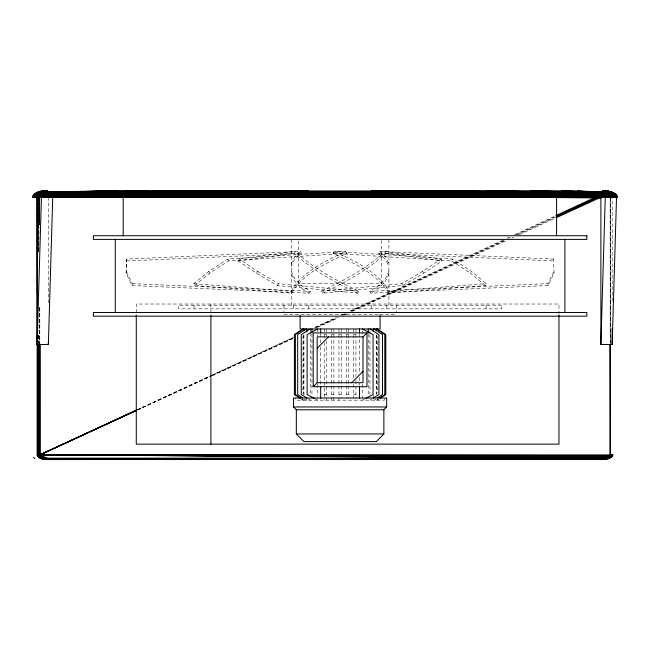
<?xml version="1.0" encoding="UTF-8"?>
<svg xmlns="http://www.w3.org/2000/svg" width="650" height="650" viewBox="0 0 650 650"><rect width="100%" height="100%" fill="white"/><g stroke="black" fill="none" stroke-linecap="round" stroke-linejoin="round"><path stroke-width="0.49" stroke-dasharray="3.25 2.44" d="M48.368 302.835L48.401 198.25M612.17 301.031L612.178 197.99M291.273 271.107L294.604 278.46L301.031 285.309L310.408 291.298L309.254 293.158L132.048 285.561L126.108 273.252L126.734 259.041L300.527 251.444L301.47 253.297L294.604 259.415L291.273 266.281M126.108 273.252L126.734 259.041M132.048 285.561L132.186 283.66L126.246 271.351M388.586 293.158C376.699 273.244 353.819 263.152 333.661 253.516L333.052 253.297L334.661 251.444L452.481 259.041L471.388 271.351L486.371 283.66L485.501 285.561L388.586 293.158L388.903 291.606M357.744 293.158C335.303 282.514 312.869 270.587 294.604 253.516L295.1 251.444C313.609 268.572 336.277 280.499 358.93 291.184L357.744 293.158L277.461 285.561L256.539 273.252L238.111 260.942L239.119 259.041L295.1 251.444M378.706 253.297L553.589 260.942L553.442 259.041L379.649 251.444L378.706 253.297L385.58 259.415L388.903 266.281M388.903 271.107L385.58 278.46L379.153 285.309L369.769 291.298L370.931 293.158L548.129 285.561L554.068 273.252L553.442 259.041M388.903 273.642L385.58 280.995L379.153 287.844L370.931 293.158M333.052 253.297L451.604 260.942L452.481 259.041M485.501 285.561L470.519 273.252L471.388 271.351M291.273 263.746L294.604 256.88L300.527 251.444M548.129 285.561L547.991 283.66L553.93 271.351L554.068 273.252M256.539 273.252L257.546 271.351L239.119 259.041M277.461 285.561L278.476 283.66L359.223 291.298M291.273 291.184C302.803 271.204 325.52 261.056 345.516 251.444L347.124 253.297L346.515 253.516C326.357 263.152 303.477 273.244 291.59 293.158L194.675 285.561L193.806 283.66L208.788 271.351L227.703 259.041L345.516 251.444M385.076 251.444L385.58 253.516C367.307 270.587 344.882 282.514 322.433 293.158L321.246 291.184C343.907 280.499 366.567 268.572 385.076 251.444L441.058 259.041L442.073 260.942L423.637 273.252L402.716 285.561L322.433 293.158M194.675 285.561L209.658 273.252L228.572 260.942L347.124 253.297M374.238 400.164L375.887 399.027M376.521 400.164L378.17 399.027M320.962 291.298L401.708 283.66L422.63 271.351L441.058 259.041M377.227 400.164L378.779 399.132M369.964 400.164L371.589 399.132M362.456 400.164L365.105 398.751M137.337 409.687L293.743 337.171M314.901 327.364L336.066 317.549M340.665 315.421L344.346 313.714M349.863 311.155L502.588 240.346M507.195 238.209L509.031 237.356M514.548 234.796L555.035 216.028M137.426 409.776L211.088 375.716M212.014 375.286L293.044 337.821M315.144 327.6L336.326 317.809M341.851 315.258L345.532 313.552M351.057 311.001L503.921 240.321M508.527 238.193L510.364 237.339M515.889 234.788L554.572 216.905M137.499 409.882L211.226 375.903M212.152 375.481L293.248 338.098M316.29 327.478L337.488 317.712M343.021 315.161L346.702 313.463M351.309 311.342L505.221 240.403M517.197 234.886L554.986 217.466M137.564 410.012L211.331 376.123M212.257 375.7L293.41 338.431M317.387 327.413L338.593 317.671M344.126 315.136L347.815 313.438M352.43 311.317L506.431 240.589M511.964 238.046L513.809 237.201M519.342 234.658L555.303 218.14M238.111 260.942L294.442 253.297M388.903 291.298L486.371 283.66M126.588 260.942L301.47 253.297M369.769 291.298L547.991 283.66M283.961 314.519L378.909 314.519M379.779 314.519L396.216 314.519M324.236 334.612L326.503 334.612M331.598 334.612L333.864 334.612M338.959 334.612L341.217 334.612M346.312 334.612L348.579 334.612M353.673 334.612L355.94 334.612M324.236 394.501L326.503 394.501M331.598 394.501L333.864 394.501M338.959 394.501L341.217 394.501M346.312 394.501L348.579 394.501M353.673 394.501L355.94 394.501M132.186 283.66L310.408 291.298M193.806 283.66L291.273 291.298M385.743 253.297L442.073 260.942M334.661 251.444C354.656 261.056 377.382 271.204 388.903 291.184M315.071 398.751L317.728 400.164L317.728 397.199M257.546 271.351L278.476 283.66M308.588 399.132L310.213 400.164M309.254 293.158L301.031 287.844L294.604 280.995L291.273 273.642M451.604 260.942L470.519 273.252M301.397 399.132L302.957 400.164M302.006 399.027L303.664 400.164M304.289 399.027L305.939 400.164M379.649 251.444L385.58 256.88L388.903 263.746M422.63 271.351L423.637 273.252M401.708 283.66L402.716 285.561M227.703 259.041L228.572 260.942M208.788 271.351L209.658 273.252M291.273 291.606L291.59 293.158M610.277 343.314L610.188 198.25L610.188 343.314M39.666 224.624L39.65 198.25L39.65 224.624M39.723 307.808L39.739 343.314M39.301 307.808L39.341 343.314M38.894 252.013L38.821 198.25L38.821 252.013M39 335.205L39.008 343.314M38.553 252.013L38.48 198.25L38.48 252.013M38.667 335.205L38.675 343.314M610.512 198.25L610.35 343.314M558.976 314.178L558.976 304.021L136.273 304.021L136.273 314.178M486.127 305.207L486.127 308.864M396.216 305.207L396.216 312.634M388.903 239.395L388.903 305.207M386.856 305.207L386.856 308.864M384.41 398.726L384.41 400.164L295.774 400.164L295.774 398.011M381.591 240.386L381.591 283.27L298.586 283.27L298.586 240.386M377.227 335.879L377.227 393.242M376.521 334.888L376.521 394.225M376.22 334.888L376.22 394.225M373.303 395.216L373.303 398.182M371.345 305.207L371.345 308.864M369.964 330.931L369.964 333.897M369.964 334.888L369.964 394.225M368.225 333.897L368.225 395.216M362.456 330.931L362.456 335.879M362.456 384.337L362.456 398.182M359.499 333.897L359.499 372.474M359.499 377.414L359.499 385.328M355.94 328.957L355.94 376.537M355.94 380.38L355.94 398.279M353.673 328.957L353.673 378.536M353.673 384.337L353.673 398.279M348.579 328.957L348.579 398.279M346.312 328.957L346.312 398.279M341.217 328.957L341.217 398.279M338.959 328.957L338.959 400.164M333.864 328.957L333.864 400.164M331.598 328.957L331.598 400.164M326.503 328.957L326.503 335.879M326.503 340.819L326.503 400.164M324.236 328.957L324.236 338.845M324.236 342.599L324.236 400.164M320.678 333.897L320.678 342.802M320.678 346.759L320.678 385.328M317.728 328.957L317.728 335.879M317.728 384.337L317.728 396.207M311.951 333.897L311.951 395.216M310.213 328.957L310.213 331.923M310.213 332.914L310.213 394.225M308.839 305.207L308.839 308.864M306.873 397.199L306.873 400.164M303.956 334.888L303.956 395.216M303.664 334.888L303.664 394.225M302.957 335.879L302.957 393.242M293.321 305.207L293.321 308.864M291.273 239.395L291.273 305.207M283.961 305.207L283.961 312.634M210.901 304.021L210.901 314.178M194.049 305.207L194.049 308.864M39.812 198.25L39.812 224.624M39.812 307.808L39.812 343.314M39.65 307.808L39.488 343.314M39.154 307.808L39.154 343.314M38.821 335.205L38.821 343.314M38.48 335.205L38.48 343.314M501.637 305.207L178.539 305.207L178.539 308.864L501.637 308.864L501.637 305.207M39.504 224.624L39.488 198.25L39.488 224.624M39.187 224.624L39.154 198.25L39.154 224.624"/><path stroke-width="0.97" d="M52.739 197.121L48.36 344.467L37.083 344.467L37.318 196.332M48.36 344.467L48.36 342.436M616.614 194.602L612.162 344.467L600.884 344.467L600.901 197.99L602.379 196.861M612.162 344.467L612.162 328.307M151.499 192.4L47.06 192.424C43.428 192.595 37.919 192.952 36.774 197.161L35.929 197.234C37.139 192.66 43.192 192.278 47.125 192.043L102.042 190.938L577.72 190.938L602.875 192.043C606.808 192.278 612.861 192.66 614.071 197.234L36.684 197.202C35.839 192.993 45.784 194.415 41.844 191.327L41.738 190.929C38.204 191.75 33.158 193.018 32.5 197.234L37.123 197.234L37.375 293.605M37.083 344.467L41.462 197.121M600.884 344.467L605.272 196.625M613.762 197.234L613.852 196.219L616.403 195.983L616.476 194.74L615.111 193.529L610.878 191.563L602.875 190.458C602.802 194.943 611.609 191.327 613.121 196.292L613.251 197.202C612.008 192.969 606.645 192.611 602.956 192.392L47.052 192.392L41.316 193.204L38.431 194.553L44.679 196.487L47.125 195.877L602.875 195.642C603.874 195.097 607.327 197.112 605.743 196.966L44.2 197.234L36.879 196.308L36.676 197.202L37.692 195.439L39.91 193.895L47.06 192.506L602.948 192.506C606.531 192.498 611.008 193.001 613.121 196.292L605.743 196.966L602.875 195.877L47.125 195.877C44.306 198.477 41.47 195.146 37.464 195.398L36.701 197.202L37.464 195.398L39.739 193.822L47.06 192.506L534.17 192.969L534.17 193.887L551.371 194.334L602.786 194.626C602.363 189.402 611.358 193.684 613.178 196.211C613.982 199.062 611.016 192.034 608.668 193.204L604.492 196.105L44.2 197.234L47.125 195.642L602.875 195.39L605.686 195.934L606.848 197.234L605.589 196.714L44.2 197.234L604.947 196.276L613.218 192.441L615.615 194.789L616.679 197.234L612.958 196.243L612.406 195.366L616.476 194.74L617.5 197.234L613.234 197.299M613.113 196.292L612.487 195.366L607.539 196.341L607.295 196.828L607.929 197.234L609.139 197.259L607.303 195.187L602.802 194.334L47.182 194.334L42.697 195.187L41.34 196.138L42.071 197.234L43.55 195.577L47.125 194.894L602.875 194.894L606.45 195.577L607.384 197.234L606.068 195.756L602.875 195.146L47.125 195.39L44.314 195.934L43.225 196.877L43.68 197.234L45.053 196.276L39.203 193.562L36.506 196.162C37.001 199.639 36.457 193.261 38.472 194.545L36.831 196.194L33.321 197.234L32.744 195.999L36.148 196.219L36.238 197.234L36.766 197.316L36.246 197.121L36.79 195.252L43.322 192.977L47.084 192.782L116.594 192.343L533.406 192.189L602.712 192.433L609.099 192.92L610.878 191.563L602.875 190.84L605.199 192.311L610.797 193.562L610.545 191.921L608.156 191.327L606.913 192.822L602.55 192.4L605.061 192.148L605.572 190.962L602.875 190.84M33.321 197.234L34.385 194.789L37.367 192.709L44.842 192.311L44.46 190.572L47.125 190.458C48.197 196.235 45.419 194.025 42.616 197.234L42.169 196.779L42.957 196.438L47.125 195.642L603.655 195.431L604.492 196.105M610.106 197.251L609.05 194.366L606.523 193.115L602.948 192.506L533.163 192.4L602.948 192.506C606.531 192.562 611.926 193.131 613.08 197.21C612.194 193.871 608.311 194.309 608.156 191.327L608.262 190.929L605.572 190.962L607.157 192.441L561.511 190.938L573.617 191.425M36.879 196.308L37.594 195.366L36.758 197.202C37.863 192.969 43.363 192.579 47.06 192.506L602.891 193.188L608.709 194.529L611.617 197.226L610.862 194.764L606.816 192.79L603.996 195.983L602.875 195.877C602.396 192.676 607.953 195.674 609.139 197.259L609.952 196.584L608.709 194.529L606.369 193.294L602.924 192.782L45.183 192.717L41.324 193.213L38.431 194.553M39.739 193.822L45.134 192.603L40.901 192.92L37.131 195.252M394.371 192.4L602.948 192.424L606.751 192.863L609.668 194.082L610.943 195.683L611.122 197.234L608.343 194.699L602.859 193.651L499.663 194.334L47.093 192.969C43.469 192.701 38.886 193.594 37.18 197.21L37.375 196.349C39.349 194.285 47.044 191.912 47.125 195.877M35.636 196.487L37.123 197.234L37.123 454.902L612.877 454.902L609.472 457.966L602.875 459.233L47.125 459.233L43.818 458.608L41.015 457.738L38.651 455.691L38.821 344.329M37.123 454.902C38.204 458.997 43.607 459.331 47.125 459.542L602.875 459.542L608.514 457.519L610.188 454.902L610.188 344.329M39.739 344.329L39.812 454.902L605.67 458.039L606.702 459.184L611.187 457.486L612.105 456.682L612.202 454.902L608.985 457.738L602.875 458.916L43.298 459.184L44.33 458.039L40.917 456.828L39.812 454.902L604.297 458.234L604.825 459.452C607.336 459.363 610.334 457.649 610.512 454.902L610.439 344.329L610.512 454.902C609.326 457.771 605.597 458.169 602.875 458.299L602.875 459.542C605.767 459.517 609.789 458.185 610.35 454.902L610.35 344.329M39.812 344.329L39.812 454.902L609.627 456.202L612.105 456.682L612.877 454.902M602.786 194.626L44.728 194.553L42.697 195.187L41.486 197.234L40.861 197.267L41.34 196.138L47.125 194.626L605.256 194.553L608.652 196.129L608.871 195.374L607.449 194.058L602.924 192.782M36.92 197.202L37.928 195.487L40.089 193.976L47.093 192.969L602.908 192.969C606.133 193.172 611.057 193.481 612.072 197.218L612.056 195.471L610.09 193.887M36.701 197.202L37.594 195.366M602.55 192.4L610.569 193.668L611.894 194.415L613.226 197.178L613.754 197.137L613.503 196.178L612.178 194.35L612.633 192.709L610.545 191.921L613.218 192.441M612.958 196.243L613.324 197.202L613.21 195.252L615.111 193.529L615.615 194.789L613.852 196.219M603.46 195.902L604.882 192.481L602.956 192.4L605.117 192.465M43.144 195.39L42.924 195.934L46.004 195.983L47.125 195.39L603.753 195.187L604.947 196.276M604.866 192.522L611.138 194.675L612.82 197.21L611.496 194.561M608.652 196.129L607.929 197.234L607.076 195.934L605.321 196.487L44.2 197.234M45.175 459.452L45.703 458.234L604.337 458.307L608.278 457.413L610.846 454.902L610.537 456.381L608.433 458.762L606.946 457.722L39.812 454.902C39.39 457.308 45.378 457.267 41.567 458.762L47.125 459.542L602.875 459.233L608.749 457.632L611.52 454.902L611.187 457.486L608.944 456.796L39.812 454.902L40.373 456.202L37.895 456.682L43.558 458.9L47.125 458.916L602.875 458.916L608.514 457.519L611.179 454.902L609.952 458.185L608.043 457.308L39.812 454.902L41.056 456.796L38.813 457.486L47.125 458.916L602.875 458.754C607.133 459.964 608.944 454.577 612.682 455.812M616.679 197.234L617.256 195.999L616.403 195.983M609.082 456.828L607.116 457.852L602.875 458.445L43.948 458.461L39.374 457.308L37.318 455.812L37.797 454.902L37.797 343.314M39.431 193.668L41.039 193.058C57.151 191.547 43.006 191.912 39.431 193.668L38.123 194.407M37.375 196.349L39.138 194.764L42.014 193.692L47.109 193.18L602.891 193.188L607.165 194.252L609.546 195.951L609.001 196.666M606.255 196.926L606.45 195.577L607.555 195.788L611.561 194.545L608.53 193.302M36.953 196.316L40.333 194.09L47.093 192.969M47.052 192.392L43.095 192.814L47.409 192.4M46.004 195.983L44.257 196.966L45.508 196.105L43.997 195.065L43.55 195.577L46.54 195.902L43.152 197.234L42.705 196.828L45.053 196.276M36.782 192.441L35.653 193.684L34.889 193.529L34.385 194.789L33.524 194.74L33.597 195.983L36.79 195.252L34.385 194.789L37.822 194.35L35.653 193.684L39.203 193.562L36.782 192.441L47.125 190.84L44.939 192.148L41.844 191.327L39.122 191.563L40.901 192.92M383.866 409.784L386.669 406.957L386.669 398.011L293.507 398.011L293.507 406.957L296.319 409.784L296.319 433.956L303.891 441.594L376.285 441.594L383.866 433.956L383.866 409.784L296.319 409.784M317.168 348.197L328.486 336.879M313.202 386.693L317.168 382.728L363.017 382.728L363.017 336.879L366.974 332.922L313.202 332.922L313.202 386.693L366.974 386.693L366.974 332.922M351.691 382.728L363.017 371.41M40.861 197.267L42.461 196.341L45.809 195.764L43.16 192.798M608.164 457.356L608.944 456.796M44.964 194.829L44.314 195.293L603.972 194.675L605.735 196.349M37.367 192.709L39.455 191.921L42.843 192.441L118.251 190.938L97.216 191.433M305.939 328.957L297.684 334.612L297.684 394.501L302.64 397.898M377.536 397.898L382.493 394.501L382.493 334.612L374.238 328.957M303.664 328.957L295.392 334.612L295.392 394.501L300.357 397.898M379.819 397.898L384.784 394.501L384.784 334.612L376.521 328.957M302.957 328.957L294.393 334.612L294.393 394.501L299.837 398.101M380.339 398.101L385.791 394.501L385.791 334.612L377.227 328.957M310.213 328.957L301.251 334.612L301.251 394.501L306.954 398.101M373.222 398.101L378.926 394.501L378.926 334.612L369.964 328.957M42.185 193.018L42.867 192.595M317.728 328.957L307.117 334.612L307.117 394.501L314.186 398.279M365.991 398.279L373.059 394.501L373.059 334.612L362.456 328.957M40.999 196.674L39.902 197.251C40.657 194.171 44.647 194.277 47.133 193.651L602.859 193.651L607.986 194.862L608.067 195.618M608.043 457.308L602.875 458.445M136.419 410.118L39.812 454.902L41.958 457.308L40.048 458.185L47.125 458.754L602.875 458.599L607.116 457.852M555.953 215.597L596.432 196.828M136.5 410.199L39.812 454.902L43.054 457.722M556.408 216.052L598.772 196.463M136.581 410.304L39.812 454.902L44.33 458.039L39.463 456.381L37.797 454.902L37.505 343.314M555.904 217.043L600.145 196.657M136.638 410.434L39.812 454.902L45.703 458.234L40.227 457.048L37.984 455.747L37.797 454.902M556.221 217.717L602.331 196.536M45.208 195.91L43.745 196.926L44.411 196.714M99.45 192.4L116.594 192.189L44.939 192.148M41.34 196.138L39.39 197.243C40.211 193.968 44.452 194.049 47.125 193.416L602.875 193.416L605.816 193.919L607.303 195.187M41.454 193.302C29.404 199.192 43.607 191.449 45.329 193.058M607.555 195.788L607.076 195.934L608.075 196.235M611.561 194.545L614.347 193.684L612.633 192.709M47.182 194.334L45.191 195.073L603.858 194.943L605.321 196.487L607.539 196.341L608.514 197.267M605.8 458.177L602.875 458.754M41.925 195.626L38.878 197.234C39.764 193.765 44.265 193.822 47.109 193.18L447.712 194.334L465.051 193.887L465.051 192.392M606.296 191.352L608.262 190.929M605.589 196.714L606.182 196.211L605.686 195.293L606.856 195.39M602.875 458.599L604.37 458.38M43.704 191.352L41.738 190.929L47.125 190.84M42.697 195.187L39.975 195.877L38.383 197.226C39.341 193.627 44.038 193.383 47.125 193.416L395.558 194.334M39.951 455.561L37.318 455.812M43.103 192.782L44.988 192.562M45.183 192.717L602.932 192.627L606.653 192.977L609.668 194.082L611.747 195.536L611.886 196.406M45.711 193.952L602.842 193.887L605.256 194.553M604.337 458.307L47.125 458.445L42.51 458.104L38.521 456.56L37.984 455.747M45.029 192.506L46.914 192.189M64.098 192.083L78.081 191.661M86.068 191.425L102.042 190.938M69.16 192.083L78.179 191.872M43.997 195.065L40.69 195.244L37.928 197.218C38.87 193.221 43.956 193.773 47.133 193.651L186.144 194.334L186.144 192.392M119.137 191.433L149.565 190.938L47.125 192.043L203.539 192.4L168.781 192.433L186.062 192.189M151.344 191.417L193.846 190.938L47.125 192.043L602.875 192.043L530.197 190.938L551.395 191.425M189.215 191.425L248.081 190.938L159.778 191.425M533.163 192.4L534.17 192.392L534.17 192.969M193.05 191.669L308.571 190.938L47.125 192.043L237.884 190.938M325 192.189L255.588 192.4M604.809 195.073L606.003 195.065M47.125 192.043L154.708 191.449M51.984 197.161L124.02 196.731M47.125 459.542L47.125 458.299C44.249 458.218 39.658 458.429 38.821 454.902L38.675 344.329M116.488 192.392L116.488 194.334L47.198 194.626L602.842 193.887L604.094 194.391M604.557 193.261L116.488 192.506M325.812 192.506L602.932 192.627L609.05 194.366L612.072 197.218M186.144 194.334L47.198 194.626L255.962 194.334M47.125 192.189L602.875 192.189M363.017 336.879L317.168 336.879L317.168 382.728M38.383 390.455L38.878 390.455M293.507 406.957L386.669 406.957M296.319 433.956L383.866 433.956M463.767 192.4L534.17 192.627M610.049 455.561L39.812 454.902L47.125 458.299M534.17 192.782L602.908 192.969M534.17 193.887L47.084 192.782M116.488 192.782L602.875 193.416L606.352 194.821M380.681 190.938L602.875 192.043L485.916 190.938L520.154 191.425M602.875 192.043L431.681 190.938L482.284 191.433M602.712 192.433L567.856 192.4M371.191 190.938L478.433 191.709M47.149 193.887L116.488 194.334M556.27 197.559L600.901 197.99M41.738 190.929L44.428 190.962M47.125 458.372L45.663 458.307L47.125 458.445M46.987 192.433L44.923 192.457M44.728 194.553L40.267 195.114L37.521 197.21L37.708 196.381C39.715 194.756 45.175 192.416 46.451 195.666M577.72 190.938L584.764 191.401M588.786 191.669L594.823 192.067M612.178 194.35L608.985 193.066M604.979 192.506L608.684 193.229L606.905 192.782M45.703 458.234L41.722 457.413L38.984 455.658L39.154 344.329M47.125 458.754C44.354 458.274 40.016 458.234 39.154 454.902L39.008 344.329M47.125 458.599L42.884 457.852M608.684 193.229L607.165 192.603M606.523 193.115L609.375 194.22L610.488 195.772L610.61 197.243L609.952 196.584M611.967 194.943L612.877 195.26L613.178 196.211M41.958 457.308L39.309 455.626L39.488 344.329M41.836 457.356L40.072 456.259L39.488 454.902L39.341 344.329M41.056 456.796L39.634 455.601L39.65 344.329L39.65 454.902L40.373 456.202M41.316 193.204L43.639 194.829M612.877 195.26L610.569 193.668M33.524 457.405L34.889 458.616M613.039 196.3L612.487 195.366L613.324 197.202M45.086 192.489L45.898 194.391M612.284 196.365L612.479 197.218M38.188 344.329L38.651 455.691M613.08 196.268L613.226 197.178M37.123 196.324L37.18 197.21M42.445 195.788L42.461 196.341M610.188 454.902L610.204 455.585M610.277 344.329L610.35 454.902M564.899 239.395L564.899 312.52M558.976 315.193L558.976 444.137L136.273 444.137L136.273 315.193M556.579 196.95L556.579 235.739M380.088 315.486L380.088 328.957L300.097 328.957L300.097 315.486M376.22 328.957L376.22 330.931M373.303 328.957L373.303 330.931M368.225 328.957L368.225 332.914M359.499 328.957L359.499 332.914M359.499 386.319L359.499 398.182M325.812 192.392L325.812 193.887M320.678 328.957L320.678 332.914M320.678 386.319L320.678 398.182M311.951 328.957L311.951 332.914M306.873 328.957L306.873 331.923M303.956 328.957L303.956 330.931M210.901 315.193L210.901 444.137M123.183 196.95L123.183 235.739M115.278 239.395L115.278 312.52M38.48 344.329L38.48 454.902M586.836 235.739L93.34 235.739L93.34 239.395L586.836 239.395L586.836 235.739M586.836 312.52L93.34 312.52L93.34 316.176L586.836 316.176L586.836 312.52"/></g></svg>
